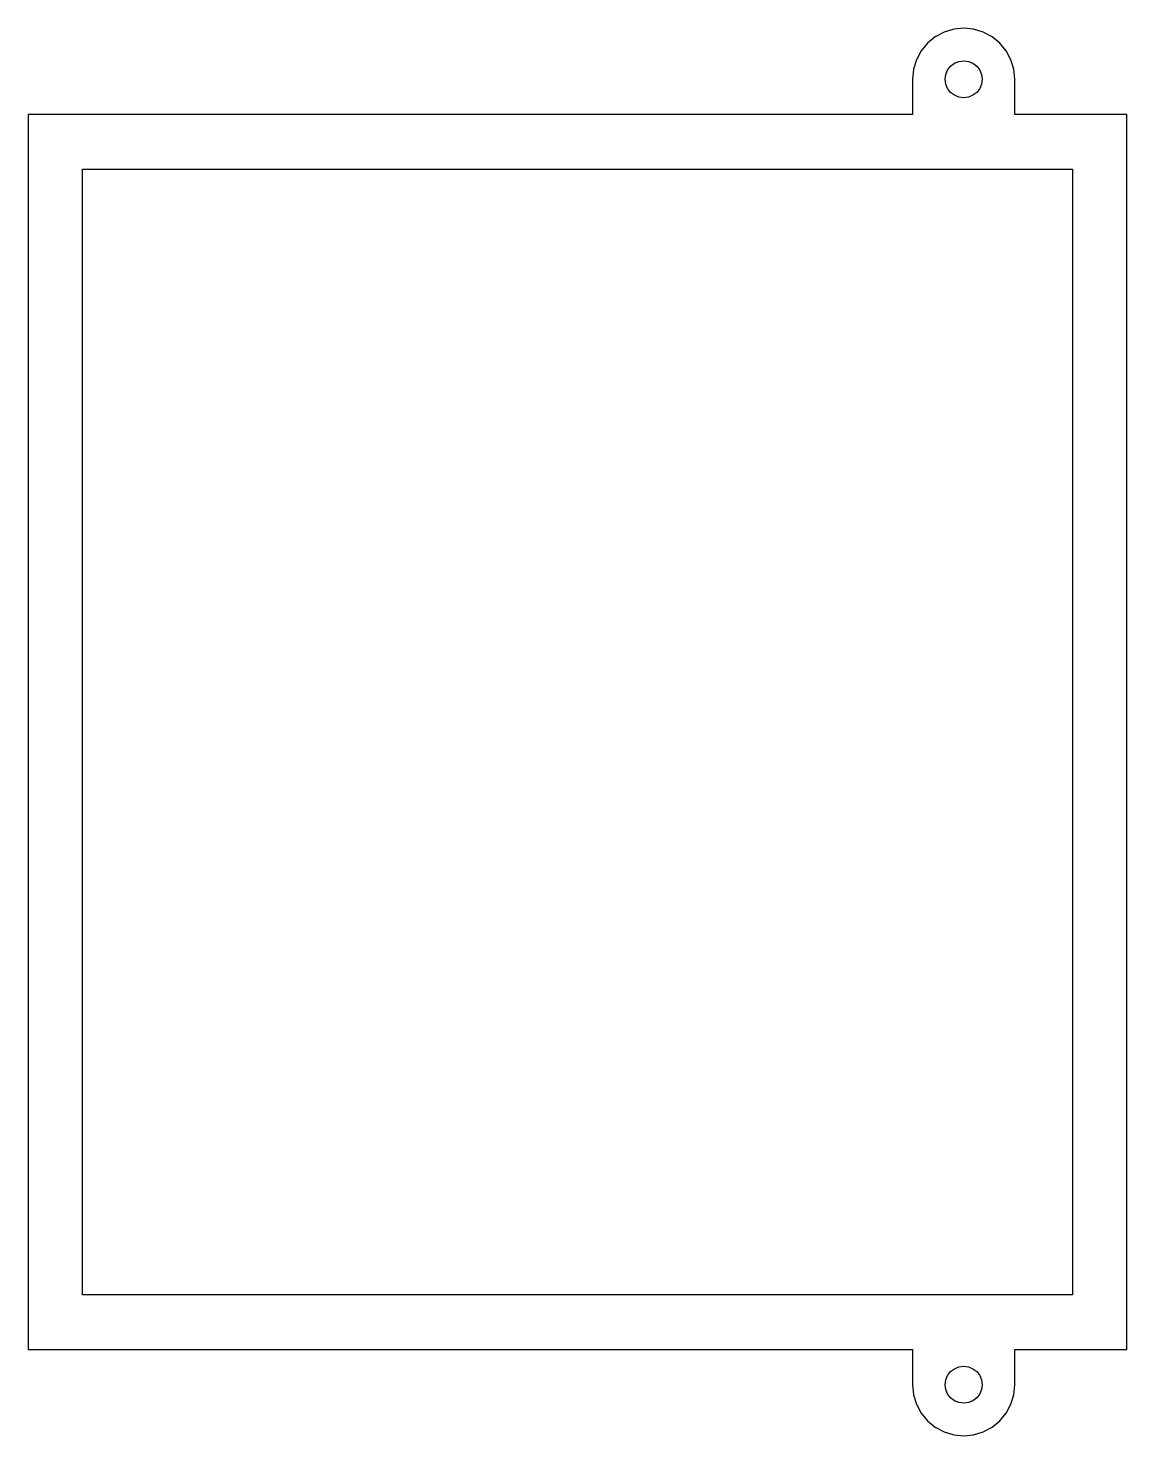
# Model space of a CAD drawing. Header units: metres. Extents: x -5 to 96, y -13 to 116.
import ezdxf

# ---------------------------------------------------------------- set-up
doc = ezdxf.new("R2010")
doc.units = ezdxf.units.M

msp = doc.modelspace()

# ---------------------------------------------------------------- linework, layer by layer
for p, q in [((78.3888, 115.658), (77.6766, 115.073)), ((79.2014, 116.092), (78.3888, 115.658)), ((80.0831, 116.36), (79.2014, 116.092)), ((81, 116.45), (80.0831, 116.36)), ((81.9169, 116.36), (81, 116.45)), ((82.7986, 116.092), (81.9169, 116.36)), ((83.6112, 115.658), (82.7986, 116.092)), ((84.3234, 115.073), (83.6112, 115.658)), ((77.0921, 114.361), (76.6578, 113.549)), ((77.6766, 115.073), (77.0921, 114.361)), ((84.9079, 114.361), (84.3234, 115.073)), ((85.3422, 113.549), (84.9079, 114.361)), ((76.3903, 112.667), (76.3, 111.75)), ((76.6578, 113.549), (76.3903, 112.667)), ((79.3579, 112.19), (79.5278, 112.6)), ((79.5278, 112.6), (79.7979, 112.952)), ((79.7979, 112.952), (80.15, 113.222)), ((80.15, 113.222), (80.56, 113.392)), ((80.56, 113.392), (81, 113.45)), ((81, 113.45), (81.44, 113.392)), ((81.44, 113.392), (81.85, 113.222)), ((81.85, 113.222), (82.2021, 112.952)), ((82.2021, 112.952), (82.4722, 112.6)), ((82.4722, 112.6), (82.6421, 112.19)), ((85.6097, 112.667), (85.3422, 113.549)), ((85.7, 111.75), (85.6097, 112.667)), ((76.3, 111.75), (76.3, 108.5)), ((79.3, 111.75), (79.3579, 112.19)), ((79.3579, 111.31), (79.3, 111.75)), ((79.5278, 110.9), (79.3579, 111.31)), ((82.6421, 111.31), (82.4722, 110.9)), ((82.6421, 112.19), (82.7, 111.75)), ((82.7, 111.75), (82.6421, 111.31)), ((85.7, 108.5), (85.7, 111.75)), ((79.7979, 110.548), (79.5278, 110.9)), ((80.15, 110.278), (79.7979, 110.548)), ((80.56, 110.108), (80.15, 110.278)), ((81, 110.05), (80.56, 110.108)), ((81.44, 110.108), (81, 110.05)), ((81.85, 110.278), (81.44, 110.108)), ((82.2021, 110.548), (81.85, 110.278)), ((82.4722, 110.9), (82.2021, 110.548)), ((76.3, 108.5), (-5, 108.5)), ((-5, 108.5), (-5, -5)), ((96, 108.5), (85.7, 108.5)), ((96, -5), (96, 108.5)), ((0, 0), (0, 103.5)), ((0, 103.5), (91, 103.5)), ((91, 103.5), (91, 0)), ((91, 0), (0, 0)), ((-5, -5), (76.3, -5)), ((76.3, -5), (76.3, -8.25)), ((85.7, -8.25), (85.7, -5)), ((85.7, -5), (96, -5)), ((79.3579, -7.81001), (79.5278, -7.4)), ((79.5278, -7.4), (79.7979, -7.04792)), ((79.7979, -7.04792), (80.15, -6.77776)), ((80.15, -6.77776), (80.56, -6.60793)), ((80.56, -6.60793), (81, -6.55)), ((81, -6.55), (81.44, -6.60793)), ((81.44, -6.60793), (81.85, -6.77776)), ((81.85, -6.77776), (82.2021, -7.04792)), ((82.2021, -7.04792), (82.4722, -7.4)), ((82.4722, -7.4), (82.6421, -7.81001)), ((76.3, -8.25), (76.3903, -9.16692)), ((79.3, -8.25), (79.3579, -7.81001)), ((79.3579, -8.68999), (79.3, -8.25)), ((79.5278, -9.1), (79.3579, -8.68999)), ((82.6421, -8.68999), (82.4722, -9.1)), ((82.6421, -7.81001), (82.7, -8.25)), ((82.7, -8.25), (82.6421, -8.68999)), ((85.6097, -9.16692), (85.7, -8.25)), ((76.3903, -9.16692), (76.6578, -10.0486)), ((76.6578, -10.0486), (77.0921, -10.8612)), ((79.7979, -9.45208), (79.5278, -9.1)), ((80.15, -9.72224), (79.7979, -9.45208)), ((80.56, -9.89207), (80.15, -9.72224)), ((81, -9.95), (80.56, -9.89207)), ((81.44, -9.89207), (81, -9.95)), ((81.85, -9.72224), (81.44, -9.89207)), ((82.2021, -9.45208), (81.85, -9.72224)), ((82.4722, -9.1), (82.2021, -9.45208)), ((84.9079, -10.8612), (85.3422, -10.0486)), ((85.3422, -10.0486), (85.6097, -9.16692)), ((77.0921, -10.8612), (77.6766, -11.5734)), ((77.6766, -11.5734), (78.3888, -12.1579)), ((83.6112, -12.1579), (84.3234, -11.5734)), ((84.3234, -11.5734), (84.9079, -10.8612)), ((78.3888, -12.1579), (79.2014, -12.5922)), ((79.2014, -12.5922), (80.0831, -12.8597)), ((80.0831, -12.8597), (81, -12.95)), ((81, -12.95), (81.9169, -12.8597)), ((81.9169, -12.8597), (82.7986, -12.5922)), ((82.7986, -12.5922), (83.6112, -12.1579))]:
    msp.add_line(p, q)

doc.saveas('drawing.dxf')
